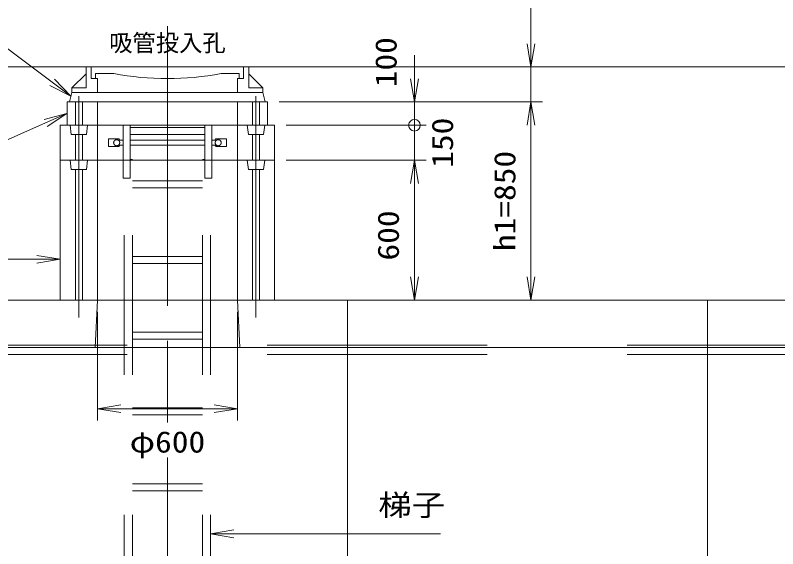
# Model space of a CAD drawing. Units: millimetres at full size. Extents: x 0 to 42000, y 0 to 29700.
# Drawn here: x 20786 to 24058, y 22508 to 24797 of the extents above; entities that cross this region are included whole.
import ezdxf
from ezdxf.enums import TextEntityAlignment as Align

# ---------------------------------------------------------------- set-up
doc = ezdxf.new("R2010")
doc.units = ezdxf.units.MM
doc.header["$LTSCALE"] = 100
doc.linetypes.add('CHAIN', pattern=[18.5, 12, -1.5, 3.5, -1.5])
doc.linetypes.add('DASHED_SPACED', pattern=[12, 6, -6])
for name, color, linetype, lineweight in [('0_2', 4, 'Continuous', 13), ('FRP', 4, 'DASHED_SPACED', 13), ('寸法', 6, 'Continuous', 13), ('文字', 2, 'Continuous', 13)]:
    doc.layers.add(name, color=color, linetype=linetype, lineweight=lineweight)
doc.styles.add('ＭＳ ゴシック', font='')
doc.styles.get('ＭＳ ゴシック').set_extended_font_data('MS Gothic')

# ---------------------------------------------------------------- blocks, each defined once
blk = doc.blocks.new('open_arrow')
at = {"color": 0, "linetype": 'Continuous', "lineweight": -2}
blk.add_lwpolyline([(7.5, 1.25), (0, 0), (7.5, -1.25)], dxfattribs=at)
blk = doc.blocks.new('dimension_origin')
at = {"color": 0, "linetype": 'Continuous', "lineweight": -2}
blk.add_circle((0, 0), 1.25, dxfattribs=at)

msp = doc.modelspace()

# ---------------------------------------------------------------- linework, layer by layer
at = {"layer": '0_2', "color": 2, "linetype": 'CHAIN'}
for p, q in [((21439.5, 24750), (21439.5, 20150.5)), ((21059.5, 24450), (21059.5, 23500)), ((21819.5, 24450), (21819.5, 23500))]:
    msp.add_line(p, q, dxfattribs=at)
at = {"layer": '0_2'}
for p, q in [((37727, 24575), (18412, 24575)), ((21090.5, 24575), (21788.5, 24575)), ((21090.5, 24485), (21090.5, 24575)), ((21112.5, 24525), (21112.5, 24575)), ((21766.5, 24525), (21766.5, 24575)), ((21788.5, 24485), (21788.5, 24575)), ((21029.5, 24485), (21090.5, 24546)), ((21131, 24547), (21209.5, 24547)), ((21131, 24525), (21131, 24547)), ((21669.5, 24547), (21748, 24547)), ((21748, 24525), (21748, 24547)), ((21788.5, 24546), (21849.5, 24485)), ((21112.5, 24525), (21139.5, 24525)), ((21139.5, 24465), (21139.5, 24525)), ((21739.5, 24525), (21766.5, 24525)), ((21739.5, 24465), (21739.5, 24525)), ((21029.5, 24465), (21029.5, 24485)), ((21029.5, 24485), (21090.5, 24485)), ((21849.5, 24485), (21788.5, 24485)), ((21849.5, 24465), (21849.5, 24485)), ((21029.5, 24465), (21849.5, 24465)), ((21029.5, 24425), (21849.5, 24425))]:
    msp.add_line(p, q, dxfattribs=at)
at = {"layer": '0_2', "linetype": 'DASHED_SPACED'}
for p, q in [((20667, 23382), (22212, 23382)), ((22212, 23382), (23757, 23382)), ((25302, 23382), (23757, 23382)), ((20667, 23342), (22212, 23342)), ((22212, 23342), (23757, 23342)), ((25302, 23342), (23757, 23342))]:
    msp.add_line(p, q, dxfattribs=at)
at = {"layer": '0_2', "color": 3}
for p, q in [((20667, 23372), (22212, 23372)), ((22212, 23372), (23757, 23372)), ((25302, 23372), (23757, 23372))]:
    msp.add_line(p, q, dxfattribs=at)
at = {"layer": '0_2'}
msp.add_lwpolyline([(21029.5, 24465), (21849.5, 24465), (21859.5, 24425), (21019.5, 24425)], close=True, dxfattribs=at)
at = {"layer": '0_2', "color": 3}
for points in [[(21009.5, 24325), (21869.5, 24325), (21869.5, 24425), (21009.5, 24425)], [(21139.5, 24175), (21739.5, 24175), (21739.5, 24425), (21139.5, 24425)], [(21139.5, 24325), (21739.5, 24325), (21739.5, 24425), (21139.5, 24425)], [(20979.5, 24175), (21899.5, 24175), (21899.5, 24325), (20979.5, 24325)], [(20979.5, 23575), (21899.5, 23575), (21899.5, 24175), (20979.5, 24175)], [(21139.5, 23575), (21739.5, 23575), (21739.5, 24175), (21139.5, 24175)], [(20667, 21119), (22212, 21119), (22212, 23575), (20667, 23575)], [(21129.5, 23372), (21749.5, 23372), (21739.5, 23575), (21139.5, 23575)], [(22212, 21119), (23757, 21119), (23757, 23575), (22212, 23575)], [(25302, 21119), (23757, 21119), (23757, 23575), (25302, 23575)]]:
    msp.add_lwpolyline(points, close=True, dxfattribs=at)
at = {"layer": '0_2', "linetype": 'DASHED_SPACED'}
for points in [[(21074.5, 24325), (21044.5, 24325), (21044.5, 24425), (21074.5, 24425)], [(21804.5, 24325), (21834.5, 24325), (21834.5, 24425), (21804.5, 24425)], [(21092, 24285), (21027, 24285), (21022, 24325), (21097, 24325)], [(21787, 24285), (21852, 24285), (21857, 24325), (21782, 24325)], [(21074.5, 24175), (21044.5, 24175), (21044.5, 24285), (21074.5, 24285)], [(21804.5, 24175), (21834.5, 24175), (21834.5, 24285), (21804.5, 24285)], [(21092, 24135), (21027, 24135), (21022, 24175), (21097, 24175)], [(21787, 24135), (21852, 24135), (21857, 24175), (21782, 24175)], [(21074.5, 23575), (21044.5, 23575), (21044.5, 24135), (21074.5, 24135)], [(21804.5, 23575), (21834.5, 23575), (21834.5, 24135), (21804.5, 24135)]]:
    msp.add_lwpolyline(points, close=True, dxfattribs=at)
at = {"layer": '0_2', "color": 3}
msp.add_lwpolyline([(21139.5, 24425), (21739.5, 24425), (21139.5, 24425)], dxfattribs=at)
at = {"layer": '0_2'}
msp.add_arc((21439.5, 25738.3), 1213.3, 259.0723, 280.9277, dxfattribs=at)
at = {"layer": 'FRP'}
for p, q in [((21248.9, 24097.5), (21248.9, 24325)), ((21248.9, 24325), (21278.9, 24325)), ((21278.9, 24097.5), (21278.9, 24325)), ((21278.9, 24315), (21600.1, 24315)), ((21600.1, 24097.5), (21600.1, 24325)), ((21600.1, 24325), (21630.1, 24325)), ((21630.1, 24097.5), (21630.1, 24325)), ((21278.9, 24285), (21600.1, 24285)), ((21186.5, 24266.5), (21231.3, 24266.5)), ((21186.5, 24233.5), (21186.5, 24266.5)), ((21231.3, 24266.5), (21235.5, 24261)), ((21235.5, 24261), (21248.9, 24261)), ((21278.9, 24261), (21600.1, 24261)), ((21630.1, 24261), (21643.5, 24261)), ((21643.5, 24261), (21647.7, 24266.5)), ((21647.7, 24266.5), (21692.5, 24266.5)), ((21692.5, 24233.5), (21692.5, 24266.5)), ((21692.5, 24233.5), (21692.5, 24266.5)), ((21186.5, 24233.5), (21230.8, 24233.5)), ((21230.8, 24233.5), (21235.5, 24239)), ((21235.5, 24239), (21248.9, 24239)), ((21278.9, 24239), (21600.1, 24239)), ((21630.1, 24239), (21643.5, 24239)), ((21643.5, 24239), (21648.2, 24233.5)), ((21648.2, 24233.5), (21692.5, 24233.5)), ((21278.9, 24177.5), (21289.5, 24177.5)), ((21289.5, 20854), (21289.5, 24177.5)), ((21589.5, 20854), (21589.5, 24177.5)), ((21589.5, 24177.5), (21600.1, 24177.5)), ((21248.9, 24097.5), (21278.9, 24097.5)), ((21254.5, 20854), (21254.5, 24097.5)), ((21289.5, 24087), (21589.5, 24087)), ((21600.1, 24097.5), (21630.1, 24097.5)), ((21624.5, 20854), (21624.5, 24097.5)), ((21289.5, 24057), (21589.5, 24057)), ((21289.5, 23762), (21589.5, 23762)), ((21289.5, 23732), (21589.5, 23732)), ((21289.5, 23437), (21589.5, 23437)), ((21289.5, 23407), (21589.5, 23407)), ((21289.5, 23112), (21589.5, 23112)), ((21289.5, 23082), (21589.5, 23082)), ((21289.5, 22787), (21589.5, 22787)), ((21289.5, 22757), (21589.5, 22757))]:
    msp.add_line(p, q, dxfattribs=at)
for centre in [(21221.7, 24250), (21657.3, 24250)]:
    msp.add_circle(centre, 13, dxfattribs=at)
at = {"layer": '寸法'}
for p, q in [((22999.5, 24225), (22999.5, 25145.8)), ((22499.5, 24225), (22499.5, 24625)), ((21949.5, 24575), (23049.5, 24575)), ((21919.5, 24425), (22549.5, 24425)), ((21949.5, 24425), (23049.5, 24425)), ((21949.5, 24425), (23049.5, 24425)), ((22499.5, 24425), (22499.5, 23975)), ((22999.5, 23575), (22999.5, 24425)), ((21949.5, 24325), (22549.5, 24325)), ((21949.5, 24325), (22549.5, 24325)), ((21949.5, 24175), (22549.5, 24175)), ((21949.5, 24175), (22549.5, 24175)), ((22499.5, 24175), (22499.5, 23575)), ((21949.5, 23575), (23049.5, 23575)), ((21949.5, 23575), (22549.5, 23575)), ((21139.5, 23525), (21139.5, 23058.5)), ((21739.5, 23525), (21739.5, 23058.5)), ((21139.5, 23108.5), (21739.5, 23108.5))]:
    msp.add_line(p, q, dxfattribs=at)
for points in [[(21024.7, 24449.5), (20944.7, 24509.5), (20598.3, 24768.8), (19581.7, 24768.8)], [(21008.4, 24375.1), (20916.9, 24334.8), (20610.1, 24200), (19610.1, 24200)], [(20979.5, 23750), (20879.5, 23750), (20510.1, 23750), (19610.1, 23750)], [(21624.5, 22572), (21724.5, 22572), (22293.9, 22572), (22610.6, 22572)]]:
    msp.add_lwpolyline(points, dxfattribs=at)

# ---------------------------------------------------------------- block references
for name, p, xscale, yscale, rotation in [('open_arrow', (22999.5, 24575), 13.3, 13.3, 90), ('open_arrow', (21024.7, 24449.5), 13.3, 13.3, 143.2), ('open_arrow', (22499.5, 24425), 13.3, 13.3, 90), ('open_arrow', (22999.5, 24425), 13.3, 13.3, 270), ('open_arrow', (22999.5, 24425), 13.3, 13.3, 270), ('open_arrow', (21008.4, 24375.1), 13.3, 13.3, 203.7), ('dimension_origin', (22499.5, 24325), 20, 20, 90), ('dimension_origin', (22499.5, 24325), 20, 20, 270), ('open_arrow', (22499.5, 24175), 13.3, 13.3, 270), ('open_arrow', (22499.5, 24175), 13.3, 13.3, 270), ('open_arrow', (20979.5, 23750), 13.3, 13.3, 180), ('open_arrow', (22499.5, 23575), 13.3, 13.3, 90), ('open_arrow', (22999.5, 23575), 13.3, 13.3, 90), ('open_arrow', (21739.5, 23108.5), 13.3, 13.3, 180)]:
    msp.add_blockref(name, p, dxfattribs=dict(at, xscale=xscale, yscale=yscale, rotation=rotation))
at = {"layer": '寸法', "xscale": 13.3, "yscale": 13.3}
for p in [(21139.5, 23108.5), (21624.5, 22572)]:
    msp.add_blockref('open_arrow', p, dxfattribs=at)

# ---------------------------------------------------------------- texts
at = {"layer": '寸法', "style": 'ＭＳ ゴシック', "width": 1.15}
for s, p in [('100', (22377.1, 24595.4)), ('150', (22619.4, 24250)), ('h1=850', (22887, 24000)), ('600', (22387, 23852.1))]:
    msp.add_text(s, height=91.64, rotation=90, dxfattribs=at).set_placement(p, align=Align.MIDDLE_CENTER)
msp.add_text('φ600', height=91.64, dxfattribs=at).set_placement((21439.5, 22966.3), align=Align.MIDDLE_CENTER)
msp.add_text('梯子', height=91.64, dxfattribs=at).set_placement((22343.9, 22622), align=Align.BOTTOM_LEFT)
at = {"layer": '文字', "style": 'ＭＳ ゴシック'}
msp.add_text('吸管投入孔', height=73.31, dxfattribs=at).set_placement((21439.5, 24715), align=Align.TOP_CENTER)

doc.saveas('drawing.dxf')
